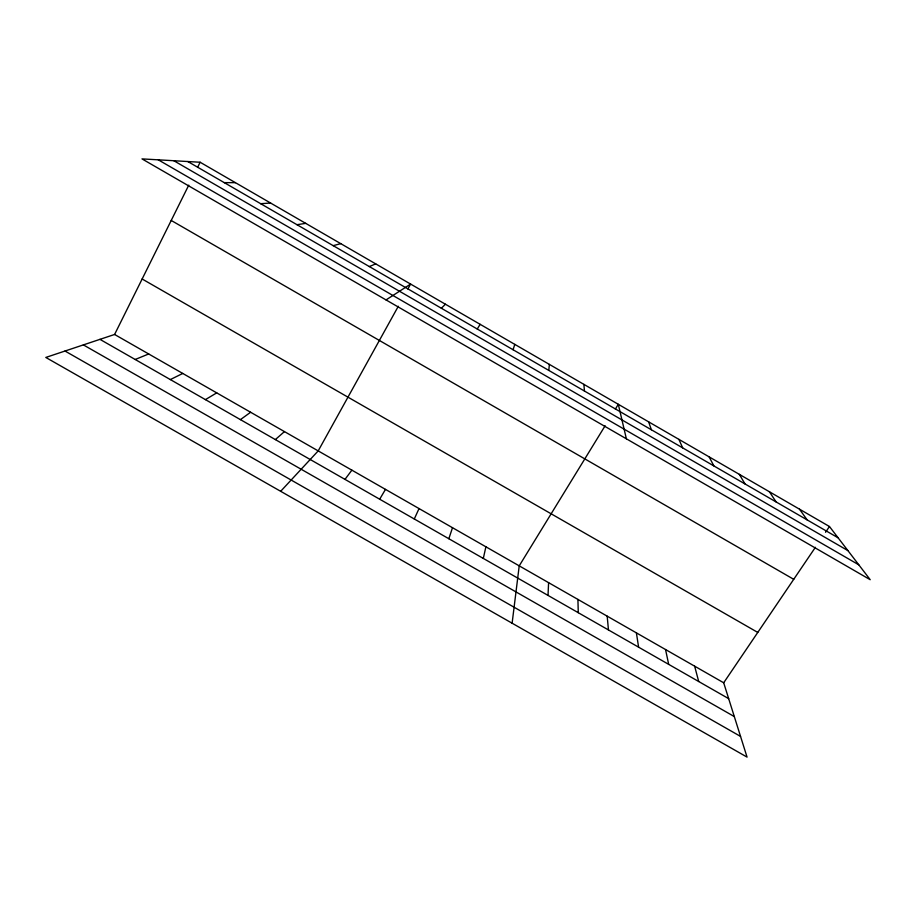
<?xml version="1.0" encoding="UTF-8"?>
<svg xmlns="http://www.w3.org/2000/svg" width="916" height="916" viewBox="0 0 916 916"><rect width="100%" height="100%" fill="white"/><g stroke="black" fill="none" stroke-linecap="round" stroke-linejoin="round"><path stroke-width="1.37" d="M548.02 595.4L548.592 582.656M548.798 370.408L549.371 364.396M512.113 623.212L519.223 565.859L605.121 425.78M483.316 558.428L485.892 546.806M513.075 349.729L514.792 344.382M448.84 538.722L452.504 527.696M414.295 518.983L419.036 508.563M114.592 334.466L723.686 682.786L747.055 757.108L45.8 357.446L114.592 334.466L188.753 185.158M197.604 167.342L200.135 162.246L829.461 526.517L870.2 579.702L141.991 158.892L200.135 162.246M398.311 306.265L318.195 450.901L280.662 491.308M407.872 288.998L410.608 284.075L386.037 299.921M379.682 499.197L385.487 489.384M477.259 329.016L480.144 324.321M615.38 409.063L618.3 404.288L626.372 438.798M723.686 682.786L815.4 547.299M825.556 532.288L829.461 526.517M344.977 479.377L351.881 470.16M441.363 308.245L445.416 304.215M275.361 439.588L284.452 431.596M240.427 419.631L250.618 412.246M205.424 399.628L216.726 392.861M170.353 379.579L182.753 373.442M369.343 266.567L375.72 263.877M135.19 359.484L148.713 353.965M333.195 245.66L340.763 243.645M296.979 224.695L305.715 223.355M260.671 203.696L270.609 203.031M224.294 182.639L235.412 182.662M83.379 344.897L734.311 716.575M65.013 351.034L740.54 736.407M99.959 339.355L728.667 698.645M142.14 278.991L757.772 632.429M171.223 220.458L793.725 579.313M187.814 161.537L838.117 537.818M173.822 160.724L847.93 550.619M158.285 159.831L858.807 564.829M799.473 509.159L807.145 519.887M769.417 491.766L776.115 501.934M739.315 474.339L745.017 483.946M709.144 456.878L713.862 465.912M678.928 439.382L682.638 447.855M648.643 421.852L651.356 429.753M694.637 666.172L698.702 681.515M665.543 649.536L668.68 664.363M636.391 632.864L638.601 647.165M607.182 616.159L608.464 629.945M583.881 384.365L584.454 391.04M577.916 599.419L578.271 612.69"/></g></svg>
